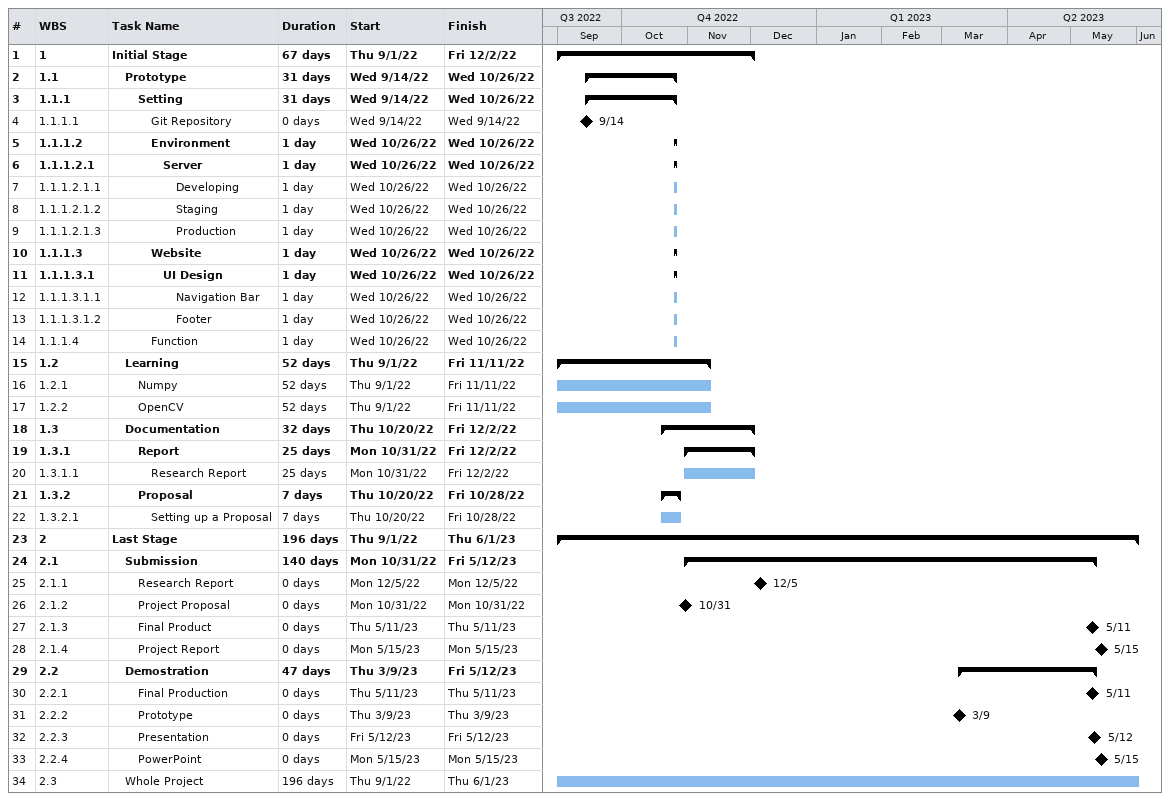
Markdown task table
| ID | WBS | Task | Duration | Start | Finish |
|---|---|---|---|---|---|
| 1 | 1 | **Initial Stage** | 67d | 2022-09-01 | 2022-12-02 |
| 2 | 1.1 | **Prototype** | 31d | 2022-09-14 | 2022-10-26 |
| 3 | 1.1.1 | **Setting** | 31d | 2022-09-14 | 2022-10-26 |
| 4 | 1.1.1.1 | Git Repository | 0d | 2022-09-14 | 2022-09-14 |
| 5 | 1.1.1.2 | **Environment** | 1d | 2022-10-26 | 2022-10-26 |
| 6 | 1.1.1.2.1 | **Server** | 1d | 2022-10-26 | 2022-10-26 |
| 7 | 1.1.1.2.1.1 | Developing | 1d | 2022-10-26 | 2022-10-26 |
| 8 | 1.1.1.2.1.2 | Staging | 1d | 2022-10-26 | 2022-10-26 |
| 9 | 1.1.1.2.1.3 | Production | 1d | 2022-10-26 | 2022-10-26 |
| 10 | 1.1.1.3 | **Website** | 1d | 2022-10-26 | 2022-10-26 |
| 11 | 1.1.1.3.1 | **UI Design** | 1d | 2022-10-26 | 2022-10-26 |
| 12 | 1.1.1.3.1.1 | Navigation Bar | 1d | 2022-10-26 | 2022-10-26 |
| 13 | 1.1.1.3.1.2 | Footer | 1d | 2022-10-26 | 2022-10-26 |
| 14 | 1.1.1.4 | Function | 1d | 2022-10-26 | 2022-10-26 |
| 15 | 1.2 | **Learning** | 52d | 2022-09-01 | 2022-11-11 |
| 16 | 1.2.1 | Numpy | 52d | 2022-09-01 | 2022-11-11 |
| 17 | 1.2.2 | OpenCV | 52d | 2022-09-01 | 2022-11-11 |
| 18 | 1.3 | **Documentation** | 32d | 2022-10-20 | 2022-12-02 |
| 19 | 1.3.1 | **Report** | 25d | 2022-10-31 | 2022-12-02 |
| 20 | 1.3.1.1 | Research Report | 25d | 2022-10-31 | 2022-12-02 |
| 21 | 1.3.2 | **Proposal** | 7d | 2022-10-20 | 2022-10-28 |
| 22 | 1.3.2.1 | Setting up a Proposal | 7d | 2022-10-20 | 2022-10-28 |
| 23 | 2 | **Last Stage** | 196d | 2022-09-01 | 2023-06-01 |
| 24 | 2.1 | **Submission** | 140d | 2022-10-31 | 2023-05-12 |
| 25 | 2.1.1 | Research Report | 0d | 2022-12-05 | 2022-12-05 |
| 26 | 2.1.2 | Project Proposal | 0d | 2022-10-31 | 2022-10-31 |
| 27 | 2.1.3 | Final Product | 0d | 2023-05-11 | 2023-05-11 |
| 28 | 2.1.4 | Project Report | 0d | 2023-05-15 | 2023-05-15 |
| 29 | 2.2 | **Demostration** | 47d | 2023-03-09 | 2023-05-12 |
| 30 | 2.2.1 | Final Production | 0d | 2023-05-11 | 2023-05-11 |
| 31 | 2.2.2 | Prototype | 0d | 2023-03-09 | 2023-03-09 |
| 32 | 2.2.3 | Presentation | 0d | 2023-05-12 | 2023-05-12 |
| 33 | 2.2.4 | PowerPoint | 0d | 2023-05-15 | 2023-05-15 |
| 34 | 2.3 | Whole Project | 196d | 2022-09-01 | 2023-06-01 |
